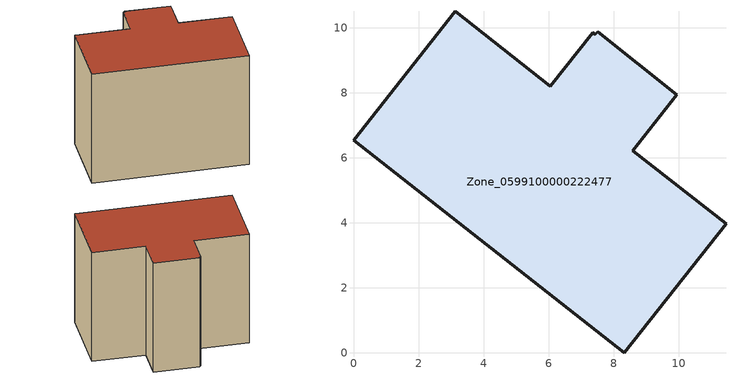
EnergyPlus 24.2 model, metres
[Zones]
Zone_0599100000222477
 floor ground (C_G): 7.36,9.85 7.44,9.79 7.51,9.87 9.95,7.94 8.59,6.22 11.46,3.97 8.33,0 0,6.53 3.13,10.5 6.06,8.19 z0.21
 wall outside (C_F): 8.33,0 11.46,3.97 8.59,6.22 9.95,7.94 7.51,9.87 7.44,9.79 7.36,9.85 6.06,8.19 3.13,10.5 0,6.53 8.33,0 z0.21:8.54
 roof outside (C_R): 7.44,9.79 7.36,9.85 6.06,8.19 3.13,10.5 0,6.53 8.33,0 11.46,3.97 8.59,6.22 9.95,7.94 7.51,9.87 z8.54
[BUILDING]
Pand.0599100000222477: North Axis=0; Terrain=City; Loads Convergence Tolerance Value=0.04; Temperature Convergence Tolerance Value=0.4; Solar Distribution=FullExterior; Maximum Number of Warmup Days=25; Minimum Number of Warmup Days=1
[Site:Location]
Rotterdam.The.Hague.AP_ZH_NLD Design_Conditions: Latitude=51.96; Longitude=4.45; Time Zone=1; Elevation=-4.5
[SITE:GROUNDTEMPERATURE:BUILDINGSURFACE]
18, 18, 18, 18, 18, 18, 18, 18, 18, 18, 18, 18
[MATERIAL] Thermal Absorptance=0.9; Solar Absorptance=0.7; Visible Absorptance=0.7
Name | Roughness | Thickness | Conductivity | Density | Specific Heat
G.TC.1975-1991 | MediumSmooth | 0.15 | 0.288461 | 540 | 1210
F.TC.1975-1991 | Rough | 0.3 | 0.230769 | 1920 | 840
R.TC.1975-1991 | MediumRough | 0.2 | 0.153846 | 1500 | 1000
[CONSTRUCTION]
C_G: G.TC.1975-1991
C_F: F.TC.1975-1991
C_R: R.TC.1975-1991
[ZONE]
Zone_0599100000222477: Type=1; Multiplier=1; Ceiling Height=Autocalculate; Volume=Autocalculate; Floor Area=autocalculate; Part of Total Floor Area=Yes
[ZONEINFILTRATION:DESIGNFLOWRATE]
Infil_Zone_0599100000222477: Zone or ZoneList or Space or SpaceList=Zone_0599100000222477; Schedule=AlwaysOn; Design Flow Rate Calculation Method=Flow/Area; Flow Rate per Floor Area=0.003; Constant Term Coefficient=1; Temperature Term Coefficient=0; Velocity Term Coefficient=0; Velocity Squared Term Coefficient=0
[HVACTEMPLATE:ZONE:IDEALLOADSAIRSYSTEM]
Zone_0599100000222477: Maximum Heating Supply Air Temperature=50; Minimum Cooling Supply Air Temperature=13; Maximum Heating Supply Air Humidity Ratio=0.0156; Minimum Cooling Supply Air Humidity Ratio=0.0077; Heating Limit=NoLimit; Cooling Limit=NoLimit; Dehumidification Control Type=ConstantSensibleHeatRatio; Cooling Sensible Heat Ratio=0.7; Dehumidification Setpoint=60; Humidification Control Type=None; Humidification Setpoint=30; Outdoor Air Method=None; Outdoor Air Flow Rate per Person=0.00944; Outdoor Air Flow Rate per Zone Floor Area=0; Outdoor Air Flow Rate per Zone=0; Demand Controlled Ventilation Type=None; Outdoor Air Economizer Type=NoEconomizer; Heat Recovery Type=None; Sensible Heat Recovery Effectiveness=0.7; Latent Heat Recovery Effectiveness=0.65
[ZONECONTROL:THERMOSTAT]
ThermostatControl_Zone_0599100000222477: Zone or ZoneList=Zone_0599100000222477; Control Type Schedule=DualSetpointControlType; Control 1=Thermostat_Zone_0599100000222477; Temperature Difference Between Cutout And Setpoint=0
[THERMOSTATSETPOINT:DUALSETPOINT]
Thermostat_Zone_0599100000222477: Heating Setpoint Temperature Schedule=HeatingSetpoint_Zone_0599100000222477; Cooling Setpoint Temperature Schedule=CoolingSetpoint_Zone_0599100000222477
[SCHEDULE:COMPACT]
HeatingSetpoint_Zone_0599100000222477: Through: 12/31, For: AllDays, Until: 24:00, 21
CoolingSetpoint_Zone_0599100000222477: Through: 12/31, For: AllDays, Until: 24:00, 24
DualSetpointControlType: Through: 12/31, For: AllDays, Until: 24:00, 4
AlwaysOn: Through: 12/31, For: AllDays, Until: 24:00, 1
